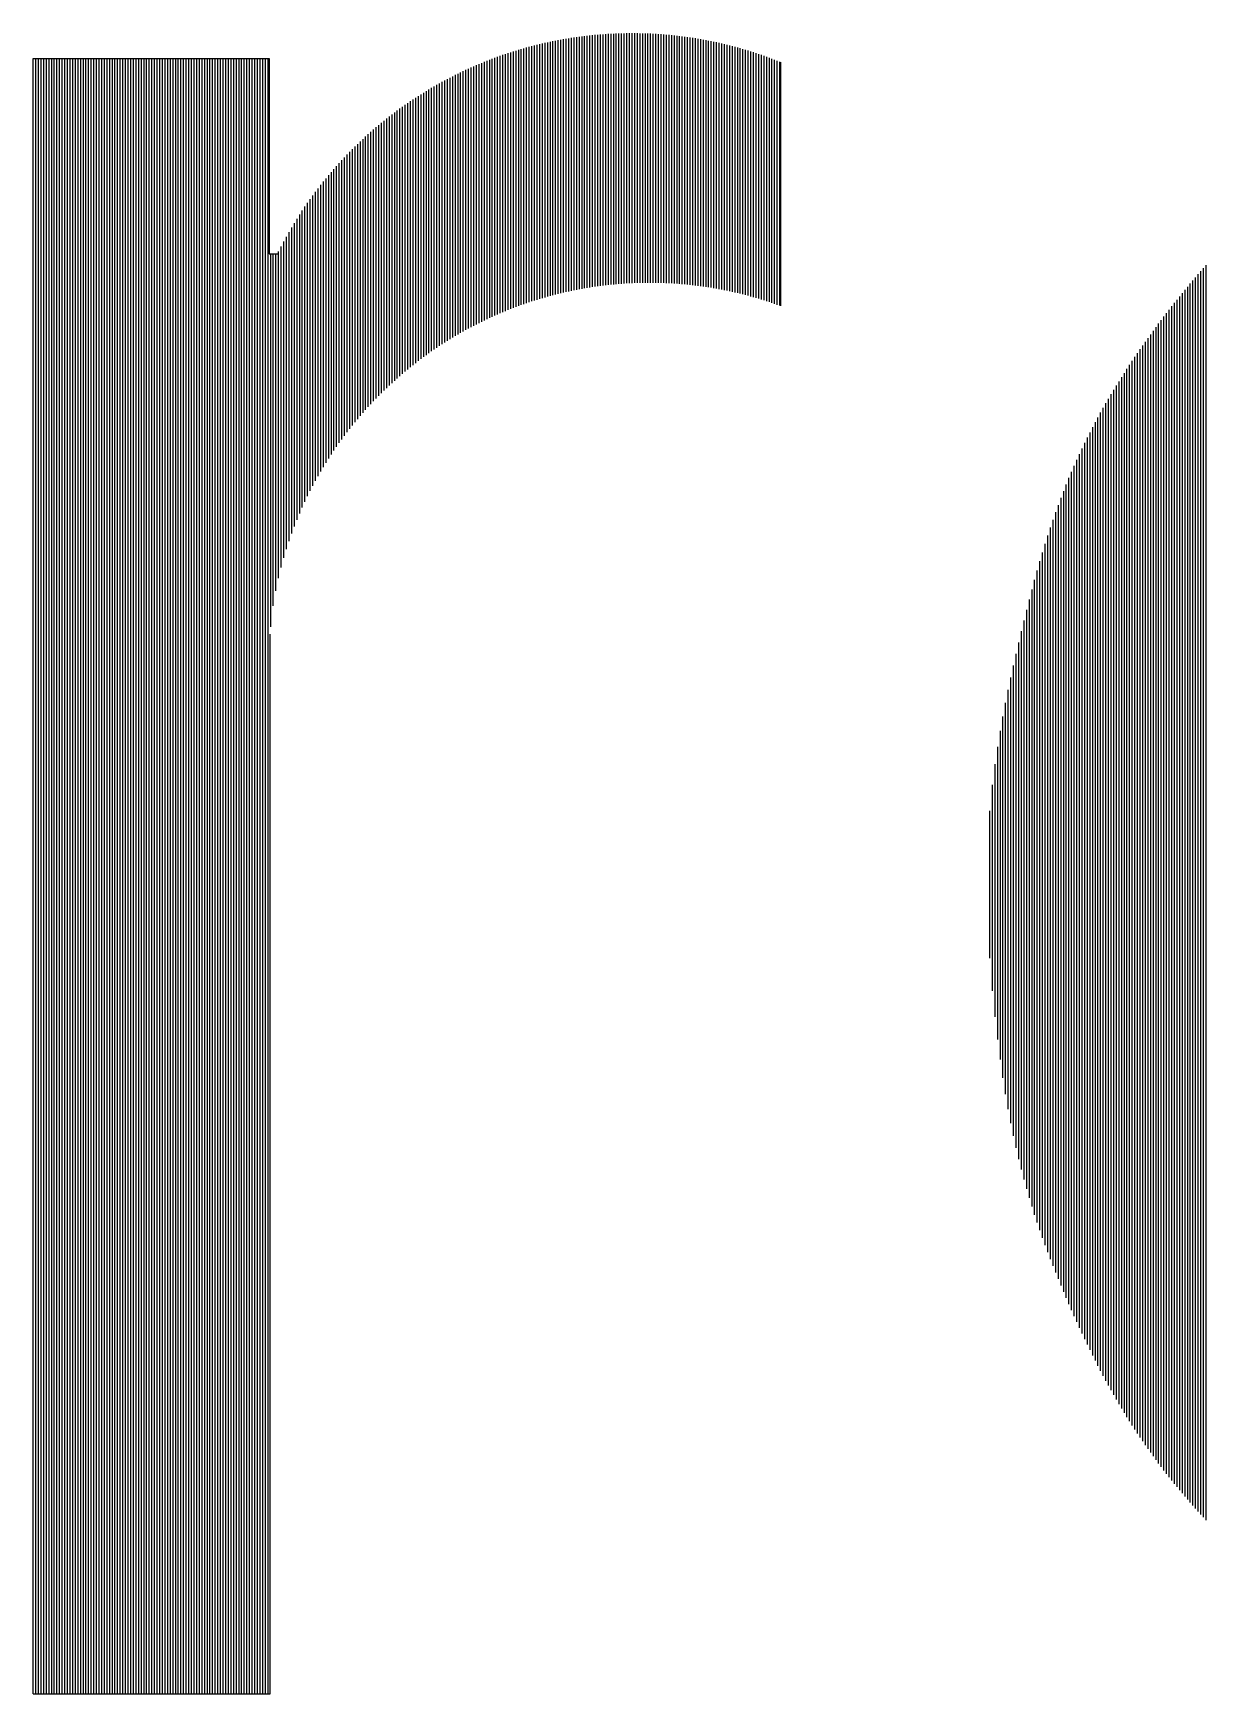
# Model space of a CAD drawing. Extents: x -4305 to 9892, y 67 to 16323.
# Drawn here: x 5325.79 to 5345.79, y 311.03 to 339.34 of the extents above; entities that cross this region are included whole.
import ezdxf
from ezdxf.enums import TextEntityAlignment as Align

# ---------------------------------------------------------------- set-up
doc = ezdxf.new("R2010")
doc.units = 0
doc.header["$LTSCALE"] = 30
doc.header["$MEASUREMENT"] = 0
doc.layers.get('0').update_dxf_attribs({"linetype": 'CONTINUOUS'})
doc.layers.add('RLA-FORMATO', color=7, linetype='CONTINUOUS')
doc.layers.add('RLA-LOGO', color=7, linetype='CONTINUOUS')
doc.styles.add('ROMAND', font='romand', dxfattribs={"height": 31.5})
doc.styles.add('ROMANS', font='romans.shx', dxfattribs={"height": 11.25})

# ---------------------------------------------------------------- blocks, each defined once
blk = doc.blocks.new('A$C459C3EB4')
at = {"layer": 'RLA-LOGO', "color": 9, "true_color": 0xc0c0c0}
for p, q in [((445.974, -34.297), (445.974, -30.007)), ((446.019, -34.29), (446.019, -30.003)), ((446.064, -34.284), (446.064, -29.999)), ((446.109, -34.278), (446.109, -29.996)), ((446.154, -34.273), (446.154, -29.992)), ((446.199, -34.268), (446.199, -29.99)), ((446.244, -34.263), (446.244, -29.987)), ((446.289, -34.259), (446.289, -29.985)), ((446.334, -34.255), (446.334, -29.983)), ((446.379, -34.251), (446.379, -29.981)), ((446.424, -34.247), (446.424, -29.98)), ((446.469, -34.244), (446.469, -29.979)), ((446.514, -34.241), (446.514, -29.978)), ((446.559, -34.239), (446.559, -29.977)), ((446.604, -34.237), (446.604, -29.977)), ((446.649, -34.235), (446.649, -29.977)), ((446.694, -34.233), (446.694, -29.978)), ((446.739, -34.232), (446.739, -29.979)), ((446.784, -34.231), (446.784, -29.98)), ((446.829, -34.23), (446.829, -29.981)), ((446.874, -34.23), (446.874, -29.983)), ((446.919, -34.23), (446.919, -29.984)), ((446.964, -34.23), (446.964, -29.987)), ((447.009, -34.23), (447.009, -29.989)), ((447.054, -34.231), (447.054, -29.992)), ((447.099, -34.233), (447.099, -29.995)), ((447.144, -34.234), (447.144, -29.999)), ((447.189, -34.236), (447.189, -30.002)), ((447.234, -34.238), (447.234, -30.007)), ((444.579, -34.66), (444.579, -30.289)), ((444.624, -34.643), (444.624, -30.275)), ((444.669, -34.626), (444.669, -30.261)), ((444.714, -34.61), (444.714, -30.248)), ((444.759, -34.594), (444.759, -30.235)), ((444.804, -34.578), (444.804, -30.222)), ((444.849, -34.563), (444.849, -30.21)), ((444.894, -34.548), (444.894, -30.198)), ((444.939, -34.534), (444.939, -30.186)), ((444.984, -34.52), (444.984, -30.175)), ((445.029, -34.506), (445.029, -30.164)), ((445.074, -34.493), (445.074, -30.153)), ((445.119, -34.48), (445.119, -30.143)), ((445.164, -34.467), (445.164, -30.133)), ((445.209, -34.455), (445.209, -30.123)), ((445.254, -34.443), (445.254, -30.114)), ((445.299, -34.431), (445.299, -30.105)), ((445.344, -34.42), (445.344, -30.096)), ((445.389, -34.409), (445.389, -30.088)), ((445.434, -34.398), (445.434, -30.08)), ((445.479, -34.388), (445.479, -30.072)), ((445.524, -34.378), (445.524, -30.065)), ((445.569, -34.368), (445.569, -30.057)), ((445.614, -34.359), (445.614, -30.051)), ((445.659, -34.35), (445.659, -30.044)), ((445.704, -34.341), (445.704, -30.038)), ((445.749, -34.333), (445.749, -30.032)), ((445.794, -34.325), (445.794, -30.026)), ((445.839, -34.318), (445.839, -30.021)), ((445.884, -34.31), (445.884, -30.016)), ((445.929, -34.303), (445.929, -30.011)), ((447.279, -34.24), (447.279, -30.011)), ((447.324, -34.243), (447.324, -30.016)), ((447.369, -34.246), (447.369, -30.02)), ((447.414, -34.25), (447.414, -30.026)), ((447.459, -34.253), (447.459, -30.031)), ((447.504, -34.257), (447.504, -30.037)), ((447.549, -34.262), (447.549, -30.043)), ((447.594, -34.266), (447.594, -30.05)), ((447.639, -34.271), (447.639, -30.057)), ((447.684, -34.277), (447.684, -30.064)), ((447.729, -34.282), (447.729, -30.071)), ((447.774, -34.288), (447.774, -30.079)), ((447.819, -34.294), (447.819, -30.087)), ((447.864, -34.301), (447.864, -30.096)), ((447.909, -34.308), (447.909, -30.104)), ((447.954, -34.315), (447.954, -30.113)), ((447.999, -34.323), (447.999, -30.123)), ((448.044, -34.33), (448.044, -30.132)), ((448.089, -34.339), (448.089, -30.142)), ((448.134, -34.347), (448.134, -30.152)), ((448.179, -34.356), (448.179, -30.163)), ((448.224, -34.365), (448.224, -30.174)), ((448.269, -34.375), (448.269, -30.185)), ((448.314, -34.385), (448.314, -30.197)), ((448.359, -34.395), (448.359, -30.209)), ((448.404, -34.405), (448.404, -30.221)), ((448.449, -34.416), (448.449, -30.234)), ((448.494, -34.427), (448.494, -30.247)), ((448.539, -34.439), (448.539, -30.26)), ((448.584, -34.451), (448.584, -30.274)), ((448.629, -34.463), (448.629, -30.288)), ((436.389, -58.289), (436.389, -30.408)), ((436.389, -30.408), (440.411, -30.408)), ((436.434, -58.289), (436.434, -30.408)), ((436.479, -58.289), (436.479, -30.408)), ((436.524, -58.289), (436.524, -30.408)), ((436.569, -58.289), (436.569, -30.408)), ((436.614, -58.289), (436.614, -30.408)), ((436.659, -58.289), (436.659, -30.408)), ((436.704, -58.289), (436.704, -30.408)), ((436.749, -58.289), (436.749, -30.408)), ((436.794, -58.289), (436.794, -30.408)), ((436.839, -58.289), (436.839, -30.408)), ((436.884, -58.289), (436.884, -30.408)), ((436.929, -58.289), (436.929, -30.408)), ((436.974, -58.289), (436.974, -30.408)), ((437.019, -58.289), (437.019, -30.408)), ((437.064, -58.289), (437.064, -30.408)), ((437.109, -58.289), (437.109, -30.408)), ((437.154, -58.289), (437.154, -30.408)), ((437.199, -58.289), (437.199, -30.408)), ((437.244, -58.289), (437.244, -30.408)), ((437.289, -58.289), (437.289, -30.408)), ((437.334, -58.289), (437.334, -30.408)), ((437.379, -58.289), (437.379, -30.408)), ((437.424, -58.289), (437.424, -30.408)), ((437.469, -58.289), (437.469, -30.408)), ((437.514, -58.289), (437.514, -30.408)), ((437.559, -58.289), (437.559, -30.408)), ((437.604, -58.289), (437.604, -30.408)), ((437.649, -58.289), (437.649, -30.408)), ((437.694, -58.289), (437.694, -30.408)), ((437.739, -58.289), (437.739, -30.408)), ((437.784, -58.289), (437.784, -30.408)), ((437.829, -58.289), (437.829, -30.408)), ((437.874, -58.289), (437.874, -30.408)), ((437.919, -58.289), (437.919, -30.408)), ((437.964, -58.289), (437.964, -30.408)), ((438.009, -58.289), (438.009, -30.408)), ((438.054, -58.289), (438.054, -30.408)), ((438.099, -58.289), (438.099, -30.408)), ((438.144, -58.289), (438.144, -30.408)), ((438.189, -58.289), (438.189, -30.408)), ((438.234, -58.289), (438.234, -30.408)), ((438.279, -58.289), (438.279, -30.408)), ((438.324, -58.289), (438.324, -30.408)), ((438.369, -58.289), (438.369, -30.408)), ((438.414, -58.289), (438.414, -30.408)), ((438.459, -58.289), (438.459, -30.408)), ((438.504, -58.289), (438.504, -30.408)), ((438.549, -58.289), (438.549, -30.408)), ((438.594, -58.289), (438.594, -30.408)), ((438.639, -58.289), (438.639, -30.408)), ((438.684, -58.289), (438.684, -30.408)), ((438.729, -58.289), (438.729, -30.408)), ((438.774, -58.289), (438.774, -30.408)), ((438.819, -58.289), (438.819, -30.408)), ((438.864, -58.289), (438.864, -30.408)), ((438.909, -58.289), (438.909, -30.408)), ((438.954, -58.289), (438.954, -30.408)), ((438.999, -58.289), (438.999, -30.408)), ((439.044, -58.289), (439.044, -30.408)), ((439.089, -58.289), (439.089, -30.408)), ((439.134, -58.289), (439.134, -30.408)), ((439.179, -58.289), (439.179, -30.408)), ((439.224, -58.289), (439.224, -30.408)), ((439.269, -58.289), (439.269, -30.408)), ((439.314, -58.289), (439.314, -30.408)), ((439.359, -58.289), (439.359, -30.408)), ((439.404, -58.289), (439.404, -30.408)), ((439.449, -58.289), (439.449, -30.408)), ((439.494, -58.289), (439.494, -30.408)), ((439.539, -58.289), (439.539, -30.408)), ((439.584, -58.289), (439.584, -30.408)), ((439.629, -58.289), (439.629, -30.408)), ((439.674, -58.289), (439.674, -30.408)), ((439.719, -58.289), (439.719, -30.408)), ((439.764, -58.289), (439.764, -30.408)), ((439.809, -58.289), (439.809, -30.408)), ((439.854, -58.289), (439.854, -30.408)), ((439.899, -58.289), (439.899, -30.408)), ((439.944, -58.289), (439.944, -30.408)), ((439.989, -58.289), (439.989, -30.408)), ((440.034, -58.289), (440.034, -30.408)), ((440.079, -58.289), (440.079, -30.408)), ((440.124, -58.289), (440.124, -30.408)), ((440.169, -58.289), (440.169, -30.408)), ((440.214, -58.289), (440.214, -30.408)), ((440.259, -58.289), (440.259, -30.408)), ((440.304, -58.289), (440.304, -30.408)), ((440.349, -58.289), (440.349, -30.408)), ((440.394, -58.289), (440.394, -30.408)), ((440.411, -30.408), (440.411, -33.741)), ((443.859, -34.988), (443.859, -30.562)), ((443.904, -34.964), (443.904, -30.542)), ((443.949, -34.941), (443.949, -30.522)), ((443.994, -34.918), (443.994, -30.503)), ((444.039, -34.896), (444.039, -30.485)), ((444.084, -34.874), (444.084, -30.466)), ((444.129, -34.852), (444.129, -30.448)), ((444.174, -34.831), (444.174, -30.431)), ((444.219, -34.811), (444.219, -30.414)), ((444.264, -34.79), (444.264, -30.397)), ((444.309, -34.771), (444.309, -30.38)), ((444.354, -34.751), (444.354, -30.364)), ((444.399, -34.732), (444.399, -30.348)), ((444.444, -34.713), (444.444, -30.333)), ((444.489, -34.695), (444.489, -30.318)), ((444.534, -34.677), (444.534, -30.303)), ((448.674, -34.475), (448.674, -30.302)), ((448.719, -34.488), (448.719, -30.317)), ((448.764, -34.502), (448.764, -30.332)), ((448.809, -34.515), (448.809, -30.347)), ((448.854, -34.529), (448.854, -30.363)), ((448.899, -34.544), (448.899, -30.379)), ((448.944, -34.558), (448.944, -30.395)), ((448.989, -34.573), (448.989, -30.412)), ((449.034, -34.589), (449.034, -30.429)), ((449.079, -34.605), (449.079, -30.447)), ((449.124, -34.621), (449.124, -30.465)), ((449.142, -34.627), (449.142, -30.472)), ((443.274, -35.339), (443.274, -30.857)), ((443.319, -35.309), (443.319, -30.832)), ((443.364, -35.279), (443.364, -30.807)), ((443.409, -35.25), (443.409, -30.783)), ((443.454, -35.222), (443.454, -30.759)), ((443.499, -35.194), (443.499, -30.735)), ((443.544, -35.166), (443.544, -30.712)), ((443.589, -35.139), (443.589, -30.689)), ((443.634, -35.113), (443.634, -30.667)), ((443.679, -35.087), (443.679, -30.645)), ((443.724, -35.061), (443.724, -30.624)), ((443.769, -35.036), (443.769, -30.603)), ((443.814, -35.012), (443.814, -30.582)), ((442.824, -35.671), (442.824, -31.137)), ((442.869, -35.635), (442.869, -31.107)), ((442.914, -35.6), (442.914, -31.077)), ((442.959, -35.565), (442.959, -31.048)), ((443.004, -35.531), (443.004, -31.019)), ((443.049, -35.497), (443.049, -30.991)), ((443.094, -35.464), (443.094, -30.963)), ((443.139, -35.432), (443.139, -30.936)), ((443.184, -35.4), (443.184, -30.909)), ((443.229, -35.369), (443.229, -30.883)), ((442.464, -35.984), (442.464, -31.398)), ((442.509, -35.942), (442.509, -31.363)), ((442.554, -35.901), (442.554, -31.329)), ((442.599, -35.861), (442.599, -31.296)), ((442.644, -35.822), (442.644, -31.263)), ((442.689, -35.783), (442.689, -31.231)), ((442.734, -35.745), (442.734, -31.199)), ((442.779, -35.708), (442.779, -31.168)), ((442.104, -36.349), (442.104, -31.699)), ((442.149, -36.3), (442.149, -31.659)), ((442.194, -36.252), (442.194, -31.62)), ((442.239, -36.205), (442.239, -31.581)), ((442.284, -36.159), (442.284, -31.543)), ((442.329, -36.114), (442.329, -31.506)), ((442.374, -36.07), (442.374, -31.469)), ((442.419, -36.027), (442.419, -31.433)), ((441.834, -36.665), (441.834, -31.954)), ((441.879, -36.609), (441.879, -31.91)), ((441.924, -36.555), (441.924, -31.866)), ((441.969, -36.502), (441.969, -31.823)), ((442.014, -36.45), (442.014, -31.781)), ((442.059, -36.399), (442.059, -31.739)), ((441.564, -37.027), (441.564, -32.241)), ((441.609, -36.963), (441.609, -32.191)), ((441.654, -36.901), (441.654, -32.142)), ((441.699, -36.84), (441.699, -32.093)), ((441.744, -36.78), (441.744, -32.046)), ((441.789, -36.722), (441.789, -32)), ((441.339, -37.375), (441.339, -32.507)), ((441.384, -37.302), (441.384, -32.452)), ((441.429, -37.23), (441.429, -32.397)), ((441.474, -37.161), (441.474, -32.344)), ((441.519, -37.093), (441.519, -32.292)), ((441.114, -37.781), (441.114, -32.805)), ((441.159, -37.695), (441.159, -32.743)), ((441.204, -37.611), (441.204, -32.682)), ((441.249, -37.53), (441.249, -32.622)), ((441.294, -37.451), (441.294, -32.564)), ((440.934, -38.166), (440.934, -33.07)), ((440.979, -38.064), (440.979, -33.001)), ((441.024, -37.966), (441.024, -32.934)), ((441.069, -37.872), (441.069, -32.869)), ((440.754, -38.636), (440.754, -33.366)), ((440.799, -38.507), (440.799, -33.289)), ((440.844, -38.387), (440.844, -33.214)), ((440.889, -38.274), (440.889, -33.141)), ((440.619, -39.086), (440.619, -33.613)), ((440.664, -38.922), (440.664, -33.528)), ((440.709, -38.773), (440.709, -33.446)), ((440.411, -33.741), (440.554, -33.741)), ((440.439, -40.099), (440.439, -33.741)), ((440.484, -39.739), (440.484, -33.741)), ((440.529, -39.481), (440.529, -33.741)), ((440.574, -39.269), (440.574, -33.701)), ((456.388, -33.933), (456.388, -55.327)), ((456.118, -34.245), (456.118, -55.028)), ((456.163, -34.192), (456.163, -55.079)), ((456.208, -34.139), (456.208, -55.13)), ((456.253, -34.087), (456.253, -55.18)), ((456.298, -34.035), (456.298, -55.23)), ((456.343, -33.984), (456.343, -55.279)), ((455.893, -34.52), (455.893, -54.762)), ((455.938, -34.464), (455.938, -54.816)), ((455.983, -34.408), (455.983, -54.87)), ((456.028, -34.353), (456.028, -54.923)), ((456.073, -34.299), (456.073, -54.976)), ((455.668, -34.808), (455.668, -54.479)), ((455.713, -34.749), (455.713, -54.537)), ((455.758, -34.691), (455.758, -54.594)), ((455.803, -34.633), (455.803, -54.651)), ((455.848, -34.576), (455.848, -54.707)), ((455.488, -35.049), (455.488, -54.238)), ((455.533, -34.988), (455.533, -54.3)), ((455.578, -34.928), (455.578, -54.36)), ((455.623, -34.868), (455.623, -54.42)), ((455.263, -35.365), (455.263, -53.918)), ((455.308, -35.301), (455.308, -53.984)), ((455.353, -35.237), (455.353, -54.049)), ((455.398, -35.174), (455.398, -54.113)), ((455.443, -35.111), (455.443, -54.176)), ((455.083, -35.632), (455.083, -53.643)), ((455.128, -35.564), (455.128, -53.713)), ((455.173, -35.497), (455.173, -53.783)), ((455.218, -35.431), (455.218, -53.851)), ((454.903, -35.912), (454.903, -53.349)), ((454.948, -35.841), (454.948, -53.424)), ((454.993, -35.77), (454.993, -53.498)), ((455.038, -35.7), (455.038, -53.571)), ((454.723, -36.209), (454.723, -53.033)), ((454.768, -36.133), (454.768, -53.114)), ((454.813, -36.058), (454.813, -53.194)), ((454.858, -35.985), (454.858, -53.272)), ((454.588, -36.446), (454.588, -52.782)), ((454.633, -36.365), (454.633, -52.867)), ((454.678, -36.287), (454.678, -52.951)), ((454.408, -36.782), (454.408, -52.427)), ((454.453, -36.696), (454.453, -52.518)), ((454.498, -36.611), (454.498, -52.607)), ((454.543, -36.527), (454.543, -52.695)), ((454.273, -37.055), (454.273, -52.144)), ((454.318, -36.962), (454.318, -52.24)), ((454.363, -36.871), (454.363, -52.334)), ((454.138, -37.35), (454.138, -51.848)), ((454.183, -37.249), (454.183, -51.948)), ((454.228, -37.151), (454.228, -52.047)), ((454.048, -37.56), (454.048, -51.643)), ((454.093, -37.453), (454.093, -51.747)), ((453.913, -37.9), (453.913, -51.325)), ((453.958, -37.783), (453.958, -51.433)), ((454.003, -37.67), (454.003, -51.539)), ((453.823, -38.145), (453.823, -51.104)), ((453.868, -38.021), (453.868, -51.216)), ((453.733, -38.405), (453.733, -50.876)), ((453.778, -38.273), (453.778, -50.991)), ((453.643, -38.683), (453.643, -50.637)), ((453.688, -38.542), (453.688, -50.758)), ((453.553, -38.979), (453.553, -50.386)), ((453.598, -38.829), (453.598, -50.514)), ((453.463, -39.295), (453.463, -50.12)), ((453.508, -39.135), (453.508, -50.256)), ((453.373, -39.631), (453.373, -49.834)), ((453.418, -39.461), (453.418, -49.98)), ((453.328, -39.807), (453.328, -49.682)), ((453.238, -40.173), (453.238, -49.352)), ((453.283, -39.987), (453.283, -49.521)), ((453.193, -40.363), (453.193, -49.172)), ((453.103, -40.755), (453.103, -48.777)), ((453.148, -40.557), (453.148, -48.981)), ((453.058, -40.96), (453.058, -48.558)), ((453.013, -41.171), (453.013, -48.322)), ((452.968, -41.392), (452.968, -48.065)), ((452.878, -41.873), (452.878, -47.475)), ((452.923, -41.625), (452.923, -47.784)), ((452.833, -42.142), (452.833, -47.133)), ((452.788, -42.441), (452.788, -46.749)), ((452.743, -42.789), (452.743, -46.304)), ((452.698, -43.237), (452.698, -45.749))]:
    blk.add_line(p, q, dxfattribs=at)
blk.add_lwpolyline([(436.389, -58.289), (440.428, -58.289), (440.428, -40.222)], dxfattribs=at)
blk = doc.blocks.new('viñeta-rl')
blk.add_blockref('A$C459C3EB4', (-797.494, 299.998))
at = {"layer": 'RLA-FORMATO', "color": 4, "style": 'ROMAND'}
for tag, p in [('DESAR', (-1255.783, 233.263)), ('PRELIM', (-1123.111, 233.263)), ('PROP', (-989.639, 233.263)), ('CONST', (-823.737, 233.263))]:
    blk.add_attdef(tag, p, '', height=16, dxfattribs=at)
at = {"layer": 'RLA-FORMATO', "color": 2, "style": 'ROMANS'}
for tag, p, height in [('REVNO1', (-1394.08, 180.648), 10), ('DETNO1', (-1358.401, 180.648), 10), ('FECHA1', (-880.483, 180.648), 10), ('REVNO2', (-1394.08, 155.648), 10), ('DETNO2', (-1358.401, 155.648), 10), ('FECHA2', (-880.483, 155.648), 10), ('REVNO3', (-1394.08, 130.649), 10), ('DETNO3', (-1358.401, 130.649), 10), ('FECHA3', (-880.483, 130.649), 10), ('REVNO4', (-1394.08, 105.649), 10), ('DETNO4', (-1358.401, 105.649), 10), ('FECHA4', (-880.483, 105.649), 10), ('REVNO5', (-1394.08, 80.649), 11.25), ('DETNO5', (-1358.401, 80.649), 10), ('FECHA5', (-880.483, 80.649), 10), ('REVNO6', (-1392.274, 55.649), 10), ('DETNO6', (-1356.594, 55.649), 10), ('FECHA6', (-878.676, 55.649), 10), ('INGENIERO', (-741.067, 33.399), 10), ('DIBUJANTE', (-571.615, 33.401), 10), ('REVNO7', (-1394.08, 30.65), 10), ('DETNO7', (-1358.401, 30.65), 10), ('FECHA7', (-880.483, 30.65), 10), ('REVNO8', (-1394.08, 8.603), 10), ('DETNO8', (-1358.401, 8.603), 10), ('FECHA8', (-880.483, 8.603), 10), ('PROYECTISTA', (-740.886, 4.812), 10), ('INGENIERO', (-568.569, 4.615), 10)]:
    blk.add_attdef(tag, p, '', height=height, dxfattribs=at)
for tag, p in [('PERSNO1', (-946.608, 180.648)), ('PERSNO2', (-946.608, 155.648)), ('PERSNO3', (-946.608, 130.649)), ('PERSNO4', (-946.608, 105.649)), ('PERSNO5', (-946.608, 80.649)), ('PERSNO6', (-946.608, 55.649)), ('PERSNO7', (-946.608, 30.65)), ('PERSNO8', (-946.608, 8.603))]:
    blk.add_attdef(tag, text='', height=10, dxfattribs=at).set_placement(p, align=Align.CENTER)
at = {"layer": 'RLA-FORMATO', "color": 5, "style": 'ROMAND'}
blk.add_attdef('PROYECTO', text='', height=16.9, dxfattribs=at).set_placement((-289.167, 165.033), align=Align.MIDDLE)
for tag, p in [('TITULO1', (-567.962, 108.18)), ('TITULO2', (-567.962, 74.225))]:
    blk.add_attdef(tag, p, '', height=20, dxfattribs=at)
at = {"layer": 'RLA-FORMATO', "color": 2, "style": 'ROMANS'}
for tag, p in [('NOMARCH', (-1424.041, 5.527)), ('FECHA', (-1406.947, 5.527))]:
    blk.add_attdef(tag, p, '', height=11.25, rotation=90, dxfattribs=at)
at = {"layer": 'RLA-FORMATO', "color": 5, "style": 'ROMAND', "width": 0.967839}
blk.add_attdef('NUMERO', text='', height=24, dxfattribs=at).set_placement((-290.268, 13.329), (-62.411, 13.329), align=Align.FIT)
at = {"layer": 'RLA-FORMATO', "color": 5, "style": 'ROMAND', "flags": 12}
blk.add_attdef('REVISION', text='', height=24, dxfattribs=at).set_placement((-24.501, 25.329), align=Align.MIDDLE)

msp = doc.modelspace()

# ---------------------------------------------------------------- block references
at = {"layer": 'RLA-FORMATO', "xscale": 1.00001000010004, "yscale": 1.00001000010004, "zscale": 1.00001000010004}
msp.add_blockref('viñeta-rl', (5686.902, 69.319), dxfattribs=at)

doc.saveas('drawing.dxf')
